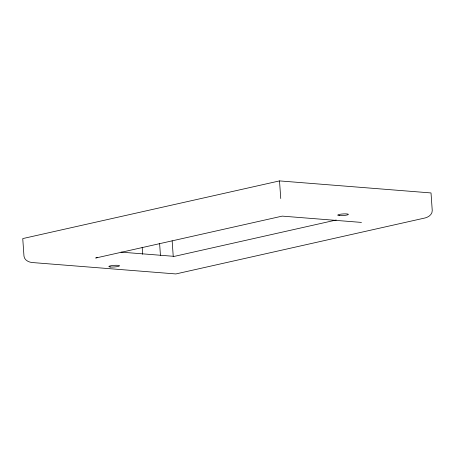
<?xml version="1.0" encoding="UTF-8"?>
<svg xmlns="http://www.w3.org/2000/svg" width="455" height="455" viewBox="0 0 455 455"><rect width="100%" height="100%" fill="white"/><g stroke="black" fill="none" stroke-linecap="round" stroke-linejoin="round"><path stroke-width="0.68" d="M97.501 257.359L95.715 258.019L282.231 216.119L361.475 222.415M279.518 180.902L22.75 238.585L23.984 256.222C24.451 260.072 28.455 262.097 31.941 262.512L175.852 273.944L425.243 217.922C428.644 217.024 432.324 214.459 432.25 210.58L431.016 192.937L279.518 180.902L280.752 198.545M336.222 220.01L174.373 256.37L120.984 252.127M172.149 240.809L173.23 256.336M159.597 243.323L160.439 255.318M142.182 247.236L142.677 254.288M110.428 267.005A5.369 0.813 -4 0 0 119.346 266.016A5.369 0.813 -4 0 0 112.698 265.487A5.369 0.813 -4 0 0 110.428 267.005M339.328 215.585A5.369 0.813 -4 0 0 348.251 214.589A5.369 0.813 -4 0 0 341.603 214.066A5.369 0.813 -4 0 0 339.328 215.585"/></g></svg>
